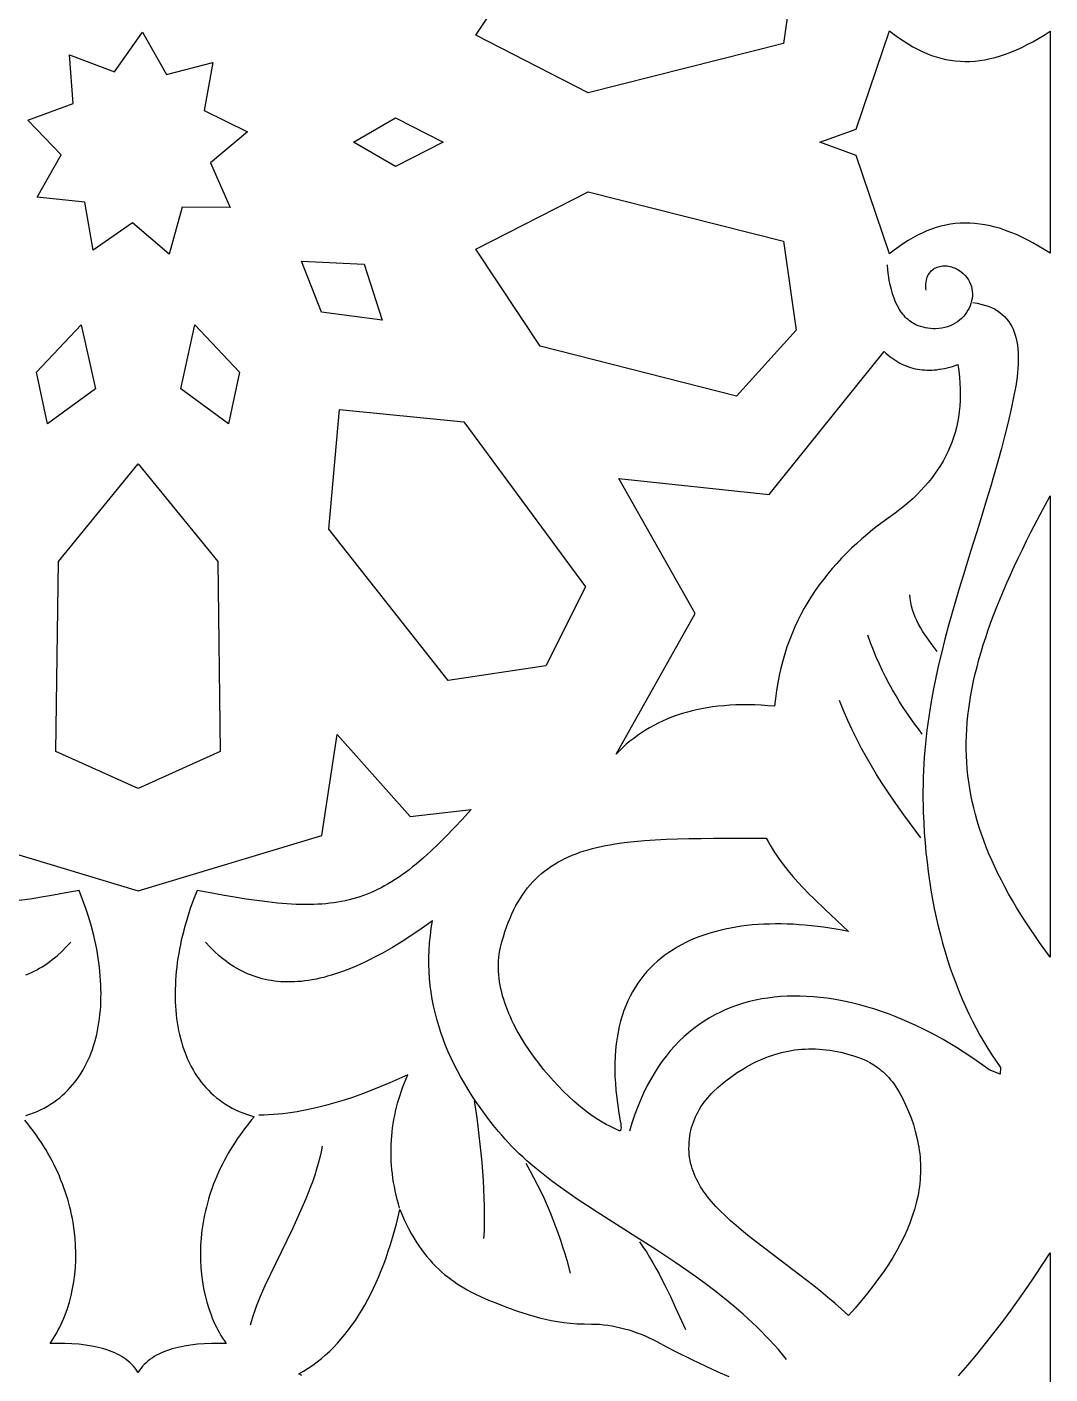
# Model space of a CAD drawing. Extents: x -332 to 348, y -263 to 352.
# Drawn here: x 258.46 to 288.5, y -57.4 to -17.88 of the extents above; entities that cross this region are included whole.
import ezdxf

# ---------------------------------------------------------------- set-up
doc = ezdxf.new("R2010")
doc.units = 0
doc.layers.add('LAYER_1', color=18, linetype='CONTINUOUS')
doc.layers.add('LAYER_2', color=174, linetype='CONTINUOUS')

msp = doc.modelspace()

# ---------------------------------------------------------------- linework, layer by layer
at = {"layer": 'LAYER_1'}
for points in [[(281.043, -15.752), (280.675, -18.369), (274.938, -19.812), (271.64, -18.127), (273.535, -15.286), (279.298, -13.822)], [(262.557, -19.281), (263.922, -18.93), (263.672, -20.337), (264.939, -20.96), (263.857, -21.875), (264.433, -23.179), (263.026, -23.173), (262.642, -24.549), (261.568, -23.626), (260.404, -24.429), (260.165, -23.02), (258.765, -22.875), (259.473, -21.64), (258.492, -20.614), (259.817, -20.131), (259.714, -18.705), (261.035, -19.199), (261.858, -18.039)], [(283.922, -18.101), (284.058, -18.202), (284.195, -18.296), (284.331, -18.383), (284.468, -18.464), (284.605, -18.538), (284.742, -18.605), (284.879, -18.665), (285.017, -18.718), (285.156, -18.764), (285.295, -18.804), (285.435, -18.836), (285.576, -18.862), (285.717, -18.88), (285.859, -18.892), (286.003, -18.896), (286.147, -18.894), (286.293, -18.885), (286.44, -18.868), (286.588, -18.845), (286.738, -18.814), (286.889, -18.777), (287.042, -18.732), (287.196, -18.681), (287.352, -18.622), (287.51, -18.556), (287.67, -18.483), (287.832, -18.403), (287.996, -18.316), (288.162, -18.222), (288.33, -18.121), (288.5, -18.012), (288.5, -24.522), (288.33, -24.413), (288.162, -24.312), (287.996, -24.217), (287.832, -24.13), (287.67, -24.05), (287.51, -23.977), (287.352, -23.912), (287.196, -23.853), (287.042, -23.801), (286.889, -23.757), (286.738, -23.719), (286.588, -23.689), (286.44, -23.666), (286.293, -23.649), (286.147, -23.64), (286.003, -23.638), (285.859, -23.642), (285.717, -23.654), (285.576, -23.672), (285.435, -23.698), (285.295, -23.73), (285.156, -23.77), (285.017, -23.816), (284.879, -23.869), (284.742, -23.929), (284.605, -23.996), (284.468, -24.07), (284.331, -24.15), (284.195, -24.238), (284.058, -24.332), (283.922, -24.433), (283.785, -24.541), (282.806, -21.652), (281.744, -21.267), (282.806, -20.882), (283.785, -17.993)], [(270.685, -21.267), (269.284, -21.98), (268.05, -21.267), (269.284, -20.553)], [(280.675, -24.165), (281.043, -26.781), (279.298, -28.712), (273.535, -27.248), (271.64, -24.407), (274.938, -22.722)], [(268.363, -24.843), (268.892, -26.484), (267.112, -26.248), (266.526, -24.759)], [(260.474, -28.499), (259.071, -29.525), (258.747, -28.013), (260.06, -26.624)], [(264.708, -28.013), (264.384, -29.525), (262.98, -28.499), (263.395, -26.624)], [(283.68, -27.453), (283.736, -27.502), (283.793, -27.549), (283.85, -27.593), (283.909, -27.634), (283.968, -27.673), (284.028, -27.709), (284.089, -27.743), (284.151, -27.775), (284.213, -27.803), (284.276, -27.83), (284.34, -27.853), (284.405, -27.874), (284.471, -27.893), (284.538, -27.909), (284.605, -27.922), (284.673, -27.933), (284.742, -27.941), (284.812, -27.947), (284.882, -27.95), (284.954, -27.951), (285.026, -27.949), (285.099, -27.945), (285.173, -27.938), (285.247, -27.928), (285.323, -27.916), (285.399, -27.901), (285.476, -27.884), (285.633, -27.842), (285.792, -27.79), (285.819, -27.974), (285.839, -28.155), (285.853, -28.332), (285.86, -28.506), (285.862, -28.677), (285.858, -28.844), (285.848, -29.008), (285.832, -29.169), (285.81, -29.327), (285.782, -29.483), (285.749, -29.635), (285.71, -29.784), (285.666, -29.93), (285.615, -30.074), (285.56, -30.215), (285.498, -30.353), (285.432, -30.489), (285.36, -30.622), (285.282, -30.752), (285.199, -30.88), (285.112, -31.006), (285.018, -31.129), (284.92, -31.25), (284.817, -31.369), (284.708, -31.486), (284.595, -31.6), (284.477, -31.713), (284.354, -31.824), (284.225, -31.932), (284.093, -32.039), (283.955, -32.144), (283.813, -32.247), (283.639, -32.372), (283.468, -32.5), (283.301, -32.63), (283.138, -32.763), (282.978, -32.899), (282.823, -33.037), (282.671, -33.179), (282.523, -33.323), (282.379, -33.47), (282.24, -33.62), (282.104, -33.773), (281.974, -33.929), (281.847, -34.089), (281.725, -34.251), (281.608, -34.417), (281.495, -34.587), (281.388, -34.76), (281.285, -34.936), (281.187, -35.116), (281.095, -35.3), (281.007, -35.487), (280.925, -35.679), (280.848, -35.874), (280.777, -36.073), (280.711, -36.276), (280.651, -36.483), (280.596, -36.694), (280.548, -36.909), (280.505, -37.129), (280.469, -37.353), (280.438, -37.581), (280.414, -37.814), (280.215, -37.797), (280.02, -37.784), (279.829, -37.775), (279.642, -37.771), (279.458, -37.77), (279.278, -37.774), (279.101, -37.783), (278.929, -37.795), (278.759, -37.811), (278.594, -37.832), (278.431, -37.856), (278.272, -37.884), (278.117, -37.917), (277.965, -37.953), (277.816, -37.993), (277.671, -38.036), (277.528, -38.084), (277.389, -38.135), (277.253, -38.19), (277.121, -38.248), (276.991, -38.31), (276.864, -38.375), (276.741, -38.444), (276.62, -38.517), (276.502, -38.592), (276.388, -38.671), (276.276, -38.754), (276.167, -38.839), (276.06, -38.928), (275.957, -39.02), (275.856, -39.115), (275.758, -39.213), (278.086, -35.094), (275.838, -31.131), (280.253, -31.597), (283.625, -27.401)], [(271.291, -29.473), (274.861, -34.311), (273.696, -36.625), (270.832, -37.056), (267.324, -32.621), (267.637, -29.107)], [(264.067, -33.566), (264.139, -39.143), (261.727, -40.22), (259.316, -39.143), (259.387, -33.566), (261.727, -30.705)], [(288.5, -45.168), (288.344, -44.955), (288.193, -44.744), (288.048, -44.534), (287.907, -44.327), (287.772, -44.121), (287.642, -43.917), (287.518, -43.714), (287.398, -43.513), (287.284, -43.313), (287.174, -43.114), (287.07, -42.917), (286.971, -42.721), (286.877, -42.525), (286.788, -42.331), (286.705, -42.137), (286.626, -41.944), (286.552, -41.752), (286.483, -41.56), (286.42, -41.369), (286.361, -41.178), (286.307, -40.987), (286.259, -40.796), (286.215, -40.606), (286.176, -40.415), (286.142, -40.224), (286.113, -40.033), (286.089, -39.841), (286.07, -39.649), (286.055, -39.457), (286.046, -39.264), (286.041, -39.07), (286.041, -38.875), (286.046, -38.679), (286.056, -38.483), (286.07, -38.285), (286.089, -38.086), (286.113, -37.886), (286.142, -37.684), (286.175, -37.481), (286.213, -37.277), (286.256, -37.07), (286.304, -36.862), (286.356, -36.652), (286.412, -36.44), (286.474, -36.226), (286.54, -36.01), (286.61, -35.792), (286.686, -35.571), (286.765, -35.348), (286.85, -35.122), (286.939, -34.894), (287.032, -34.663), (287.13, -34.429), (287.232, -34.192), (287.339, -33.952), (287.45, -33.709), (287.566, -33.463), (287.686, -33.214), (287.811, -32.961), (287.94, -32.705), (288.211, -32.182), (288.5, -31.643)], [(280.225, -41.784), (280.282, -41.885), (280.341, -41.985), (280.402, -42.083), (280.465, -42.179), (280.529, -42.273), (280.663, -42.457), (280.802, -42.634), (280.947, -42.807), (281.097, -42.975), (281.251, -43.14), (281.41, -43.301), (281.571, -43.461), (281.902, -43.777), (282.24, -44.095), (282.581, -44.419), (282.398, -44.384), (282.216, -44.351), (282.034, -44.321), (281.853, -44.294), (281.672, -44.271), (281.493, -44.251), (281.314, -44.233), (281.136, -44.22), (280.96, -44.209), (280.784, -44.202), (280.61, -44.198), (280.437, -44.197), (280.266, -44.2), (280.096, -44.206), (279.929, -44.216), (279.762, -44.229), (279.598, -44.246), (279.436, -44.267), (279.276, -44.291), (279.118, -44.319), (278.963, -44.35), (278.809, -44.386), (278.659, -44.425), (278.511, -44.468), (278.365, -44.514), (278.222, -44.565), (278.083, -44.62), (277.946, -44.678), (277.812, -44.741), (277.682, -44.808), (277.555, -44.878), (277.431, -44.953), (277.311, -45.032), (277.194, -45.115), (277.081, -45.203), (276.971, -45.295), (276.866, -45.391), (276.765, -45.491), (276.667, -45.596), (276.574, -45.705), (276.485, -45.819), (276.401, -45.937), (276.32, -46.059), (276.245, -46.187), (276.174, -46.319), (276.108, -46.455), (276.047, -46.596), (275.99, -46.742), (275.939, -46.893), (275.893, -47.048), (275.852, -47.208), (275.817, -47.374), (275.787, -47.544), (275.762, -47.718), (275.744, -47.898), (275.731, -48.083), (275.723, -48.273), (275.722, -48.468), (275.727, -48.669), (275.738, -48.874), (275.755, -49.084), (275.779, -49.3), (275.809, -49.521), (275.845, -49.748), (275.883, -49.977), (275.895, -50.063), (275.902, -50.131), (275.904, -50.184), (275.902, -50.223), (275.894, -50.248), (275.888, -50.257), (275.881, -50.263), (275.872, -50.266), (275.863, -50.267), (275.839, -50.262), (275.81, -50.25), (275.775, -50.232), (275.689, -50.185), (275.637, -50.159), (275.58, -50.132), (275.467, -50.079), (275.347, -50.014), (275.221, -49.937), (275.089, -49.848), (274.952, -49.75), (274.81, -49.641), (274.666, -49.522), (274.519, -49.394), (274.37, -49.258), (274.22, -49.113), (274.071, -48.961), (273.922, -48.802), (273.774, -48.636), (273.63, -48.464), (273.488, -48.286), (273.35, -48.103), (273.218, -47.915), (273.091, -47.724), (272.97, -47.528), (272.857, -47.33), (272.752, -47.128), (272.703, -47.027), (272.656, -46.925), (272.612, -46.823), (272.57, -46.72), (272.531, -46.617), (272.494, -46.514), (272.46, -46.41), (272.43, -46.307), (272.402, -46.203), (272.378, -46.1), (272.357, -45.996), (272.339, -45.893), (272.324, -45.79), (272.314, -45.687), (272.307, -45.585), (272.303, -45.483), (272.304, -45.381), (272.308, -45.28), (272.317, -45.18), (272.33, -45.08), (272.347, -44.981), (272.368, -44.882), (272.408, -44.727), (272.45, -44.576), (272.495, -44.431), (272.543, -44.29), (272.593, -44.155), (272.646, -44.024), (272.701, -43.898), (272.759, -43.776), (272.82, -43.659), (272.883, -43.547), (272.949, -43.439), (273.018, -43.335), (273.089, -43.235), (273.163, -43.14), (273.239, -43.048), (273.318, -42.961), (273.4, -42.877), (273.484, -42.797), (273.571, -42.72), (273.661, -42.647), (273.753, -42.578), (273.848, -42.512), (273.945, -42.45), (274.045, -42.39), (274.148, -42.334), (274.253, -42.281), (274.361, -42.231), (274.472, -42.184), (274.585, -42.139), (274.7, -42.097), (274.819, -42.058), (274.94, -42.022), (275.063, -41.988), (275.189, -41.956), (275.318, -41.926), (275.449, -41.899), (275.583, -41.874), (275.719, -41.851), (276, -41.811), (276.291, -41.777), (276.592, -41.75), (276.904, -41.729), (277.225, -41.713), (277.558, -41.701), (277.9, -41.692), (278.253, -41.687), (278.616, -41.684), (280.17, -41.68)], [(281.615, -47.866), (281.718, -47.871), (281.823, -47.879), (281.928, -47.89), (282.034, -47.904), (282.141, -47.921), (282.249, -47.941), (282.357, -47.964), (282.466, -47.99), (282.665, -48.044), (282.77, -48.076), (282.877, -48.112), (282.987, -48.155), (283.098, -48.205), (283.21, -48.262), (283.323, -48.329), (283.435, -48.405), (283.491, -48.447), (283.546, -48.493), (283.601, -48.541), (283.656, -48.592), (283.711, -48.647), (283.765, -48.705), (283.818, -48.767), (283.87, -48.832), (283.922, -48.901), (283.973, -48.974), (284.023, -49.051), (284.072, -49.133), (284.12, -49.218), (284.167, -49.308), (284.26, -49.503), (284.344, -49.696), (284.419, -49.889), (284.486, -50.081), (284.543, -50.273), (284.591, -50.464), (284.631, -50.655), (284.647, -50.751), (284.661, -50.846), (284.673, -50.942), (284.682, -51.038), (284.689, -51.133), (284.694, -51.229), (284.696, -51.324), (284.697, -51.42), (284.694, -51.516), (284.69, -51.612), (284.683, -51.708), (284.674, -51.804), (284.663, -51.9), (284.649, -51.997), (284.633, -52.093), (284.615, -52.19), (284.571, -52.384), (284.519, -52.579), (284.456, -52.775), (284.384, -52.973), (284.303, -53.171), (284.213, -53.371), (284.112, -53.572), (284.003, -53.775), (283.883, -53.979), (283.755, -54.185), (283.616, -54.393), (283.468, -54.603), (283.31, -54.815), (283.143, -55.03), (282.965, -55.246), (282.778, -55.465), (282.581, -55.687), (282.38, -55.504), (282.177, -55.326), (281.973, -55.153), (281.768, -54.984), (281.563, -54.819), (281.358, -54.658), (280.951, -54.345), (280.166, -53.752), (279.796, -53.467), (279.618, -53.326), (279.446, -53.185), (279.28, -53.046), (279.121, -52.906), (278.969, -52.766), (278.825, -52.626), (278.69, -52.485), (278.563, -52.343), (278.446, -52.199), (278.391, -52.127), (278.338, -52.054), (278.288, -51.981), (278.241, -51.907), (278.197, -51.833), (278.155, -51.758), (278.116, -51.682), (278.081, -51.606), (278.048, -51.529), (278.018, -51.451), (277.992, -51.372), (277.969, -51.293), (277.949, -51.213), (277.932, -51.132), (277.919, -51.05), (277.909, -50.966), (277.903, -50.882), (277.9, -50.797), (277.901, -50.701), (277.906, -50.608), (277.913, -50.516), (277.925, -50.427), (277.939, -50.34), (277.957, -50.254), (277.978, -50.171), (278.002, -50.089), (278.029, -50.009), (278.059, -49.931), (278.092, -49.855), (278.127, -49.78), (278.166, -49.707), (278.207, -49.636), (278.25, -49.566), (278.296, -49.497), (278.345, -49.43), (278.396, -49.365), (278.449, -49.3), (278.504, -49.237), (278.562, -49.175), (278.622, -49.114), (278.747, -48.996), (278.88, -48.882), (279.02, -48.771), (279.167, -48.664), (279.319, -48.559), (279.497, -48.446), (279.587, -48.393), (279.677, -48.342), (279.769, -48.293), (279.86, -48.247), (279.952, -48.204), (280.045, -48.163), (280.138, -48.125), (280.232, -48.089), (280.327, -48.055), (280.422, -48.024), (280.518, -47.996), (280.614, -47.971), (280.711, -47.948), (280.809, -47.928), (280.907, -47.91), (281.006, -47.896), (281.106, -47.884), (281.206, -47.874), (281.307, -47.868), (281.409, -47.865), (281.512, -47.864)]]:
    msp.add_lwpolyline(points, close=True, dxfattribs=at)
for points in [[(256.337, -41.608), (261.727, -43.224), (267.117, -41.608), (267.569, -38.636), (269.712, -41.045), (271.503, -40.845), (271.251, -41.121), (271.009, -41.38), (270.773, -41.623), (270.545, -41.85), (270.323, -42.062), (270.105, -42.258), (269.892, -42.44), (269.787, -42.525), (269.683, -42.607), (269.579, -42.685), (269.476, -42.76), (269.373, -42.831), (269.271, -42.899), (269.169, -42.964), (269.066, -43.025), (268.964, -43.083), (268.862, -43.138), (268.76, -43.189), (268.657, -43.238), (268.554, -43.283), (268.45, -43.326), (268.346, -43.365), (268.241, -43.402), (268.135, -43.435), (268.028, -43.466), (267.92, -43.494), (267.811, -43.519), (267.7, -43.542), (267.588, -43.562), (267.475, -43.579), (267.36, -43.593), (267.243, -43.605), (267.125, -43.615), (267.005, -43.622), (266.882, -43.627), (266.758, -43.629), (266.631, -43.63), (266.37, -43.623), (266.099, -43.608), (265.817, -43.585), (265.523, -43.553), (265.216, -43.514), (264.896, -43.468), (264.561, -43.415), (264.21, -43.355), (263.844, -43.29), (263.46, -43.218), (263.356, -43.48), (263.26, -43.744), (263.174, -44.009), (263.096, -44.274), (263.028, -44.54), (262.997, -44.673), (262.969, -44.805), (262.942, -44.938), (262.919, -45.07), (262.897, -45.202), (262.879, -45.333), (262.862, -45.464), (262.848, -45.594), (262.836, -45.724), (262.827, -45.853), (262.821, -45.981), (262.817, -46.108), (262.815, -46.235), (262.816, -46.36), (262.819, -46.485), (262.826, -46.609), (262.834, -46.731), (262.846, -46.852), (262.859, -46.972), (262.876, -47.091), (262.895, -47.208), (262.917, -47.323), (262.942, -47.438), (262.969, -47.55), (262.999, -47.661), (263.032, -47.77), (263.068, -47.877), (263.106, -47.983), (263.147, -48.086), (263.191, -48.188), (263.238, -48.287), (263.288, -48.385), (263.341, -48.48), (263.396, -48.573), (263.454, -48.663), (263.516, -48.751), (263.58, -48.837), (263.647, -48.92), (263.718, -49.001), (263.791, -49.079), (263.867, -49.154), (263.946, -49.226), (264.029, -49.296), (264.114, -49.363), (264.202, -49.426), (264.294, -49.487), (264.389, -49.544), (264.486, -49.599), (264.587, -49.65), (264.692, -49.697), (264.799, -49.742), (264.91, -49.783), (265.023, -49.82), (265.14, -49.854), (265.051, -49.958), (264.965, -50.063), (264.881, -50.168), (264.801, -50.275), (264.722, -50.382), (264.647, -50.49), (264.574, -50.598), (264.504, -50.707), (264.437, -50.817), (264.372, -50.927), (264.31, -51.038), (264.25, -51.149), (264.193, -51.261), (264.139, -51.373), (264.087, -51.485), (264.038, -51.598), (263.991, -51.71), (263.946, -51.823), (263.904, -51.937), (263.865, -52.05), (263.828, -52.163), (263.794, -52.276), (263.761, -52.39), (263.732, -52.503), (263.704, -52.616), (263.679, -52.729), (263.657, -52.842), (263.636, -52.955), (263.603, -53.179), (263.578, -53.402), (263.562, -53.624), (263.556, -53.843), (263.558, -54.06), (263.568, -54.274), (263.587, -54.485), (263.614, -54.693), (263.649, -54.897), (263.693, -55.096), (263.744, -55.292), (263.803, -55.483), (263.87, -55.668), (263.906, -55.759), (263.944, -55.848), (263.984, -55.936), (264.025, -56.023), (264.069, -56.108), (264.114, -56.191), (264.161, -56.273), (264.21, -56.353), (264.26, -56.432), (264.312, -56.509), (264.093, -56.504), (263.879, -56.506), (263.67, -56.514), (263.467, -56.53), (263.27, -56.552), (263.082, -56.582), (262.99, -56.6), (262.901, -56.62), (262.813, -56.642), (262.728, -56.665), (262.645, -56.691), (262.565, -56.719), (262.487, -56.749), (262.412, -56.781), (262.339, -56.816), (262.269, -56.852), (262.201, -56.891), (262.137, -56.932), (262.075, -56.975), (262.017, -57.021), (261.961, -57.069), (261.909, -57.119), (261.859, -57.172), (261.814, -57.228), (261.771, -57.285), (261.732, -57.346), (261.732, -57.362), (261.727, -57.354), (261.722, -57.362), (261.722, -57.346), (261.683, -57.285), (261.641, -57.228), (261.595, -57.172), (261.546, -57.119), (261.493, -57.069), (261.438, -57.021), (261.379, -56.975), (261.318, -56.932), (261.253, -56.891), (261.186, -56.852), (261.116, -56.816), (261.043, -56.781), (260.967, -56.749), (260.889, -56.719), (260.809, -56.691), (260.726, -56.665), (260.641, -56.642), (260.554, -56.62), (260.464, -56.6), (260.373, -56.582), (260.184, -56.552), (259.988, -56.53), (259.785, -56.514), (259.576, -56.506), (259.361, -56.504), (259.142, -56.509), (259.194, -56.432), (259.245, -56.353), (259.293, -56.273), (259.34, -56.191), (259.386, -56.108), (259.429, -56.023), (259.471, -55.936), (259.51, -55.848), (259.548, -55.759), (259.585, -55.668), (259.651, -55.483), (259.71, -55.292), (259.761, -55.096), (259.805, -54.897), (259.84, -54.693), (259.867, -54.485), (259.886, -54.274), (259.897, -54.06), (259.899, -53.843), (259.892, -53.624), (259.876, -53.402), (259.852, -53.179), (259.818, -52.955), (259.798, -52.842), (259.775, -52.729), (259.75, -52.616), (259.723, -52.503), (259.693, -52.39), (259.661, -52.276), (259.626, -52.163), (259.589, -52.05), (259.55, -51.937), (259.508, -51.823), (259.464, -51.71), (259.417, -51.598), (259.367, -51.485), (259.316, -51.373), (259.261, -51.261), (259.204, -51.149), (259.145, -51.038), (259.082, -50.927), (259.018, -50.817), (258.95, -50.707), (258.88, -50.598), (258.807, -50.49), (258.732, -50.382), (258.654, -50.275), (258.573, -50.168), (258.489, -50.063), (258.403, -49.958)], [(258.431, -49.82), (258.545, -49.783), (258.655, -49.742), (258.763, -49.697), (258.867, -49.65), (258.968, -49.599), (259.066, -49.544), (259.16, -49.487), (259.252, -49.426), (259.34, -49.363), (259.426, -49.296), (259.508, -49.226), (259.587, -49.154), (259.664, -49.079), (259.737, -49.001), (259.807, -48.92), (259.874, -48.837), (259.939, -48.751), (260, -48.663), (260.058, -48.573), (260.114, -48.48), (260.166, -48.385), (260.216, -48.287), (260.263, -48.188), (260.307, -48.086), (260.348, -47.983), (260.387, -47.877), (260.422, -47.77), (260.455, -47.661), (260.485, -47.55), (260.512, -47.438), (260.537, -47.323), (260.559, -47.208), (260.578, -47.091), (260.595, -46.972), (260.609, -46.852), (260.62, -46.731), (260.629, -46.609), (260.635, -46.485), (260.638, -46.36), (260.639, -46.235), (260.638, -46.108), (260.634, -45.981), (260.627, -45.853), (260.618, -45.724), (260.606, -45.594), (260.592, -45.464), (260.576, -45.333), (260.557, -45.202), (260.536, -45.07), (260.512, -44.938), (260.486, -44.805), (260.457, -44.673), (260.427, -44.54), (260.358, -44.274), (260.281, -44.009), (260.194, -43.744), (260.099, -43.48), (259.995, -43.218), (259.611, -43.29), (259.244, -43.355), (258.894, -43.415), (258.559, -43.468), (258.238, -43.514)], [(266.537, -57.445), (266.445, -57.397), (266.585, -57.316), (266.721, -57.23), (266.854, -57.139), (266.983, -57.043), (267.109, -56.943), (267.233, -56.838), (267.352, -56.727), (267.469, -56.613), (267.583, -56.493), (267.693, -56.369), (267.801, -56.241), (267.905, -56.108), (268.007, -55.97), (268.106, -55.828), (268.201, -55.682), (268.294, -55.531), (268.384, -55.377), (268.471, -55.218), (268.556, -55.054), (268.637, -54.887), (268.716, -54.716), (268.793, -54.541), (268.866, -54.361), (268.937, -54.178), (269.006, -53.991), (269.072, -53.8), (269.135, -53.606), (269.196, -53.408), (269.255, -53.206), (269.311, -53), (269.364, -52.791), (269.416, -52.579), (269.478, -52.73), (269.543, -52.876), (269.609, -53.016), (269.678, -53.151), (269.748, -53.28), (269.82, -53.405), (269.894, -53.524), (269.97, -53.639), (270.047, -53.749), (270.126, -53.854), (270.207, -53.955), (270.289, -54.052), (270.373, -54.145), (270.459, -54.234), (270.546, -54.319), (270.635, -54.4), (270.725, -54.478), (270.816, -54.552), (270.909, -54.623), (271.003, -54.691), (271.098, -54.757), (271.195, -54.819), (271.293, -54.878), (271.392, -54.935), (271.493, -54.99), (271.594, -55.042), (271.8, -55.141), (272.011, -55.232), (272.225, -55.318), (272.545, -55.439), (272.862, -55.554), (273.022, -55.608), (273.183, -55.659), (273.347, -55.708), (273.513, -55.752), (273.684, -55.793), (273.858, -55.83), (274.038, -55.862), (274.223, -55.888), (274.415, -55.909), (274.614, -55.925), (274.821, -55.933), (275.037, -55.936), (275.155, -55.937), (275.275, -55.944), (275.397, -55.955), (275.518, -55.97), (275.641, -55.99), (275.763, -56.014), (275.886, -56.042), (276.009, -56.074), (276.131, -56.109), (276.253, -56.148), (276.373, -56.191), (276.493, -56.237), (276.611, -56.286), (276.728, -56.338), (276.843, -56.393), (276.956, -56.451), (277.243, -56.601), (277.508, -56.737), (277.983, -56.972), (278.392, -57.167), (278.749, -57.333), (279.068, -57.479)], [(285.808, -57.459), (286.081, -57.145), (286.348, -56.828), (286.608, -56.508), (286.863, -56.185), (287.113, -55.859), (287.356, -55.53), (287.595, -55.199), (287.828, -54.866), (288.057, -54.529), (288.281, -54.191), (288.5, -53.85), (288.5, -67.47)]]:
    msp.add_lwpolyline(points, dxfattribs=at)
at = {"layer": 'LAYER_2'}
for points in [[(284.86, -25.609), (284.854, -25.544), (284.852, -25.482), (284.854, -25.424), (284.86, -25.369), (284.869, -25.317), (284.881, -25.268), (284.896, -25.222), (284.915, -25.18), (284.936, -25.14), (284.959, -25.103), (284.986, -25.07), (285.014, -25.039), (285.045, -25.012), (285.077, -24.987), (285.112, -24.965), (285.148, -24.946), (285.186, -24.93), (285.224, -24.917), (285.264, -24.907), (285.306, -24.899), (285.347, -24.894), (285.39, -24.892), (285.433, -24.893), (285.477, -24.896), (285.52, -24.902), (285.564, -24.911), (285.607, -24.922), (285.65, -24.936), (285.693, -24.952), (285.735, -24.971), (285.776, -24.993), (285.817, -25.016), (285.888, -25.066), (285.952, -25.119), (286.009, -25.176), (286.059, -25.236), (286.102, -25.298), (286.138, -25.363), (286.168, -25.429), (286.19, -25.498), (286.207, -25.567), (286.217, -25.638), (286.221, -25.709), (286.219, -25.78), (286.211, -25.851), (286.197, -25.922), (286.178, -25.992), (286.154, -26.062), (286.124, -26.129), (286.089, -26.195), (286.049, -26.259), (286.004, -26.32), (285.955, -26.378), (285.901, -26.433), (285.842, -26.485), (285.78, -26.533), (285.713, -26.577), (285.642, -26.616), (285.567, -26.65), (285.489, -26.679), (285.407, -26.703), (285.322, -26.72), (285.233, -26.732), (285.141, -26.736), (285.066, -26.736), (284.991, -26.731), (284.916, -26.722), (284.842, -26.71), (284.77, -26.693), (284.698, -26.673), (284.629, -26.648), (284.561, -26.618), (284.511, -26.593), (284.463, -26.565), (284.417, -26.535), (284.373, -26.503), (284.33, -26.469), (284.289, -26.432), (284.25, -26.393), (284.212, -26.353), (284.176, -26.31), (284.142, -26.265), (284.109, -26.218), (284.077, -26.169), (284.019, -26.066), (283.966, -25.956), (283.919, -25.839), (283.877, -25.715), (283.841, -25.586), (283.808, -25.451), (283.781, -25.311), (283.757, -25.165), (283.738, -25.015), (283.723, -24.861)], [(286.237, -25.967), (286.357, -25.987), (286.471, -26.012), (286.579, -26.041), (286.68, -26.075), (286.776, -26.115), (286.865, -26.158), (286.948, -26.207), (287.025, -26.26), (287.097, -26.317), (287.163, -26.379), (287.224, -26.445), (287.279, -26.515), (287.329, -26.589), (287.374, -26.668), (287.414, -26.75), (287.449, -26.837), (287.479, -26.927), (287.505, -27.021), (287.526, -27.119), (287.542, -27.22), (287.555, -27.325), (287.563, -27.433), (287.567, -27.545), (287.567, -27.661), (287.563, -27.779), (287.556, -27.901), (287.545, -28.025), (287.53, -28.153), (287.512, -28.284), (287.491, -28.418), (287.467, -28.554), (287.44, -28.693), (287.355, -29.087), (287.265, -29.477), (287.17, -29.864), (287.07, -30.248), (286.966, -30.629), (286.858, -31.008), (286.748, -31.385), (286.635, -31.76), (286.405, -32.505), (286.173, -33.247), (285.944, -33.987), (285.831, -34.356), (285.721, -34.727), (285.615, -35.098), (285.511, -35.469), (285.412, -35.843), (285.318, -36.217), (285.229, -36.593), (285.146, -36.972), (285.07, -37.352), (285.001, -37.736), (284.94, -38.122), (284.912, -38.316), (284.886, -38.511), (284.863, -38.707), (284.842, -38.904), (284.824, -39.102), (284.808, -39.301), (284.794, -39.5), (284.783, -39.701), (284.775, -39.903), (284.77, -40.106), (284.767, -40.31), (284.767, -40.515), (284.77, -40.721), (284.777, -40.929), (284.79, -41.227), (284.808, -41.521), (284.83, -41.812), (284.856, -42.099), (284.887, -42.382), (284.922, -42.662), (284.961, -42.938), (285.004, -43.211), (285.051, -43.48), (285.102, -43.745), (285.157, -44.006), (285.216, -44.263), (285.279, -44.517), (285.346, -44.767), (285.417, -45.013), (285.492, -45.255), (285.571, -45.493), (285.653, -45.728), (285.739, -45.958), (285.829, -46.185), (285.922, -46.407), (286.019, -46.625), (286.119, -46.84), (286.223, -47.05), (286.331, -47.257), (286.442, -47.459), (286.556, -47.657), (286.674, -47.851), (286.795, -48.041), (286.92, -48.227), (287.047, -48.408), (287.037, -48.605), (286.71, -48.481), (286.522, -48.341), (286.332, -48.206), (286.14, -48.074), (285.947, -47.947), (285.752, -47.824), (285.556, -47.705), (285.359, -47.59), (285.161, -47.48), (284.962, -47.375), (284.762, -47.274), (284.562, -47.177), (284.361, -47.086), (284.159, -46.999), (283.957, -46.917), (283.755, -46.84), (283.553, -46.767), (283.351, -46.7), (283.149, -46.638), (282.947, -46.581), (282.746, -46.53), (282.545, -46.484), (282.345, -46.443), (282.146, -46.408), (281.947, -46.378), (281.75, -46.354), (281.553, -46.335), (281.358, -46.322), (281.164, -46.315), (280.972, -46.314), (280.781, -46.319), (280.592, -46.33), (280.405, -46.347), (280.219, -46.371), (280.036, -46.4), (279.855, -46.436), (279.676, -46.478), (279.5, -46.527), (279.326, -46.582), (279.155, -46.643), (278.986, -46.712), (278.821, -46.787), (278.658, -46.869), (278.499, -46.957), (278.343, -47.053), (278.19, -47.156), (278.041, -47.265), (277.895, -47.382), (277.753, -47.506), (277.615, -47.638), (277.481, -47.777), (277.351, -47.923), (277.225, -48.076), (277.104, -48.238), (276.987, -48.406), (276.875, -48.583), (276.767, -48.767), (276.664, -48.96), (276.566, -49.16), (276.473, -49.368), (276.385, -49.584), (276.303, -49.808), (276.226, -50.04), (276.154, -50.281)], [(285.186, -36.204), (285.035, -36.006), (284.891, -35.807), (284.823, -35.707), (284.758, -35.606), (284.697, -35.504), (284.639, -35.401), (284.586, -35.298), (284.539, -35.194), (284.496, -35.088), (284.46, -34.982), (284.43, -34.874), (284.408, -34.764), (284.392, -34.654), (284.385, -34.542)], [(284.749, -38.628), (284.635, -38.477), (284.522, -38.324), (284.41, -38.167), (284.299, -38.008), (284.191, -37.845), (284.084, -37.678), (283.979, -37.507), (283.876, -37.332), (283.775, -37.152), (283.677, -36.966), (283.581, -36.775), (283.488, -36.578), (283.398, -36.375), (283.312, -36.166), (283.228, -35.949), (283.148, -35.725)], [(284.705, -41.672), (284.371, -41.224), (284.205, -40.997), (284.041, -40.767), (283.88, -40.534), (283.72, -40.298), (283.563, -40.057), (283.409, -39.813), (283.259, -39.563), (283.111, -39.308), (282.968, -39.048), (282.829, -38.781), (282.694, -38.507), (282.563, -38.226), (282.438, -37.938), (282.318, -37.642)], [(280.765, -56.972), (280.646, -56.828), (280.525, -56.687), (280.401, -56.548), (280.276, -56.413), (280.149, -56.279), (280.021, -56.149), (279.891, -56.02), (279.759, -55.894), (279.626, -55.771), (279.492, -55.649), (279.356, -55.53), (279.219, -55.412), (278.942, -55.184), (278.661, -54.962), (278.376, -54.747), (278.089, -54.538), (277.8, -54.335), (277.509, -54.136), (277.218, -53.942), (276.926, -53.751), (276.343, -53.379), (275.767, -53.015), (275.201, -52.653), (274.924, -52.472), (274.651, -52.29), (274.384, -52.106), (274.122, -51.921), (273.866, -51.732), (273.618, -51.54), (273.377, -51.344), (273.259, -51.244), (273.144, -51.143), (273.03, -51.041), (272.919, -50.938), (272.811, -50.833), (272.704, -50.726), (272.601, -50.618), (272.499, -50.509), (272.401, -50.397), (272.305, -50.284), (272.165, -50.111), (272.028, -49.938), (271.897, -49.763), (271.769, -49.587), (271.646, -49.41), (271.527, -49.232), (271.414, -49.053), (271.305, -48.872), (271.2, -48.69), (271.101, -48.507), (271.007, -48.323), (270.918, -48.137), (270.834, -47.95), (270.755, -47.762), (270.682, -47.572), (270.615, -47.381), (270.553, -47.188), (270.497, -46.994), (270.447, -46.798), (270.402, -46.601), (270.364, -46.403), (270.332, -46.202), (270.306, -46.001), (270.287, -45.797), (270.273, -45.592), (270.267, -45.385), (270.267, -45.177), (270.274, -44.966), (270.287, -44.754), (270.308, -44.541), (270.335, -44.325), (270.37, -44.108), (270.065, -44.325), (269.768, -44.526), (269.478, -44.713), (269.195, -44.885), (268.919, -45.043), (268.784, -45.117), (268.65, -45.187), (268.519, -45.253), (268.388, -45.316), (268.26, -45.376), (268.133, -45.433), (268.008, -45.486), (267.884, -45.535), (267.762, -45.582), (267.642, -45.625), (267.523, -45.664), (267.406, -45.701), (267.29, -45.734), (267.176, -45.765), (267.063, -45.792), (266.952, -45.816), (266.842, -45.837), (266.734, -45.855), (266.627, -45.87), (266.522, -45.882), (266.418, -45.891), (266.316, -45.897), (266.215, -45.9), (266.115, -45.901), (266.017, -45.898), (265.92, -45.893), (265.825, -45.885), (265.731, -45.874), (265.638, -45.861), (265.546, -45.845), (265.456, -45.826), (265.367, -45.804), (265.279, -45.78), (265.193, -45.754), (265.108, -45.725), (265.024, -45.693), (264.941, -45.659), (264.859, -45.622), (264.779, -45.584), (264.7, -45.542), (264.621, -45.499), (264.545, -45.453), (264.469, -45.404), (264.394, -45.354), (264.32, -45.301), (264.248, -45.246), (264.176, -45.189), (264.106, -45.129), (263.968, -45.004), (263.834, -44.871), (263.704, -44.73)], [(258.431, -45.693), (258.514, -45.659), (258.595, -45.622), (258.676, -45.584), (258.755, -45.542), (258.833, -45.499), (258.91, -45.453), (258.986, -45.404), (259.06, -45.354), (259.134, -45.301), (259.207, -45.246), (259.278, -45.189), (259.349, -45.129), (259.487, -45.004), (259.62, -44.871), (259.75, -44.73)], [(269.404, -52.54), (269.368, -52.412), (269.334, -52.284), (269.304, -52.157), (269.276, -52.031), (269.251, -51.905), (269.229, -51.779), (269.209, -51.654), (269.193, -51.529), (269.179, -51.405), (269.169, -51.281), (269.161, -51.157), (269.156, -51.034), (269.154, -50.911), (269.154, -50.788), (269.158, -50.666), (269.164, -50.544), (269.173, -50.423), (269.185, -50.301), (269.2, -50.18), (269.217, -50.059), (269.237, -49.938), (269.26, -49.818), (269.286, -49.698), (269.315, -49.577), (269.346, -49.458), (269.381, -49.338), (269.418, -49.218), (269.457, -49.099), (269.5, -48.979), (269.545, -48.86), (269.593, -48.741), (269.644, -48.622), (269.382, -48.741), (269.118, -48.857), (268.853, -48.969), (268.586, -49.077), (268.317, -49.179), (268.047, -49.276), (267.776, -49.366), (267.503, -49.45), (267.229, -49.527), (266.953, -49.595), (266.677, -49.655), (266.538, -49.682), (266.399, -49.706), (266.259, -49.728), (266.119, -49.748), (265.979, -49.765), (265.839, -49.779), (265.698, -49.791), (265.557, -49.8), (265.416, -49.806), (265.274, -49.81)], [(271.592, -49.385), (271.631, -49.631), (271.667, -49.883), (271.702, -50.139), (271.734, -50.4), (271.764, -50.662), (271.791, -50.927), (271.816, -51.192), (271.837, -51.457), (271.855, -51.72), (271.869, -51.98), (271.88, -52.237), (271.887, -52.488), (271.89, -52.734), (271.888, -52.974), (271.883, -53.205), (271.872, -53.427)], [(267.133, -50.717), (267.101, -50.884), (267.063, -51.053), (267.018, -51.223), (266.969, -51.394), (266.914, -51.567), (266.854, -51.741), (266.79, -51.915), (266.722, -52.09), (266.651, -52.265), (266.577, -52.441), (266.421, -52.792), (266.258, -53.142), (266.091, -53.488), (265.759, -54.166), (265.6, -54.495), (265.452, -54.814), (265.316, -55.123), (265.254, -55.273), (265.196, -55.419), (265.143, -55.563), (265.096, -55.702), (265.054, -55.838), (265.018, -55.97)], [(273.106, -51.221), (273.226, -51.428), (273.339, -51.635), (273.447, -51.842), (273.549, -52.048), (273.646, -52.255), (273.737, -52.461), (273.824, -52.666), (273.905, -52.87), (273.983, -53.073), (274.056, -53.275), (274.125, -53.475), (274.19, -53.673), (274.251, -53.869), (274.309, -54.063), (274.416, -54.443)], [(276.445, -53.521), (276.548, -53.669), (276.648, -53.821), (276.745, -53.978), (276.839, -54.137), (276.931, -54.299), (277.02, -54.463), (277.106, -54.629), (277.19, -54.796), (277.353, -55.13), (277.507, -55.461), (277.798, -56.096)]]:
    msp.add_lwpolyline(points, dxfattribs=at)

doc.saveas('drawing.dxf')
